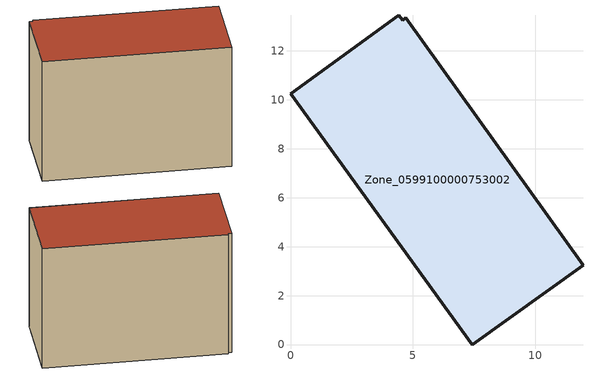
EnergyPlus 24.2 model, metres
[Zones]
Zone_0599100000753002
 floor ground (C_G): 7.42,0 0,10.24 4.43,13.44 4.57,13.24 4.71,13.34 11.94,3.24 z0
 wall outside (C_F): 7.42,0 11.94,3.24 4.71,13.34 4.57,13.24 4.43,13.44 0,10.24 7.42,0 z0:9.01
 roof outside (C_R): 0,10.24 7.42,0 11.94,3.24 4.71,13.34 4.57,13.24 4.43,13.44 z9.01
[BUILDING]
Pand.0599100000753002: North Axis=0; Terrain=City; Loads Convergence Tolerance Value=0.04; Temperature Convergence Tolerance Value=0.4; Solar Distribution=FullExterior; Maximum Number of Warmup Days=25; Minimum Number of Warmup Days=1
[Site:Location]
Rotterdam.The.Hague.AP_ZH_NLD Design_Conditions: Latitude=51.96; Longitude=4.45; Time Zone=1; Elevation=-4.5
[SITE:GROUNDTEMPERATURE:BUILDINGSURFACE]
18, 18, 18, 18, 18, 18, 18, 18, 18, 18, 18, 18
[MATERIAL] Thermal Absorptance=0.9; Solar Absorptance=0.7; Visible Absorptance=0.7
Name | Roughness | Thickness | Conductivity | Density | Specific Heat
G.TI.2006-2014 | MediumSmooth | 0.15 | 0.06 | 540 | 1210
F.TI.2006-2014 | Rough | 0.3 | 0.12 | 1920 | 840
R.TI.2006-2014 | MediumRough | 0.2 | 0.08 | 1500 | 1000
[CONSTRUCTION]
C_G: G.TI.2006-2014
C_F: F.TI.2006-2014
C_R: R.TI.2006-2014
[ZONE]
Zone_0599100000753002: Type=1; Multiplier=1; Ceiling Height=Autocalculate; Volume=Autocalculate; Floor Area=autocalculate; Part of Total Floor Area=Yes
[ZONEINFILTRATION:DESIGNFLOWRATE]
Infil_Zone_0599100000753002: Zone or ZoneList or Space or SpaceList=Zone_0599100000753002; Schedule=AlwaysOn; Design Flow Rate Calculation Method=Flow/Area; Flow Rate per Floor Area=0.0015; Constant Term Coefficient=1; Temperature Term Coefficient=0; Velocity Term Coefficient=0; Velocity Squared Term Coefficient=0
[HVACTEMPLATE:ZONE:IDEALLOADSAIRSYSTEM]
Zone_0599100000753002: Maximum Heating Supply Air Temperature=50; Minimum Cooling Supply Air Temperature=13; Maximum Heating Supply Air Humidity Ratio=0.0156; Minimum Cooling Supply Air Humidity Ratio=0.0077; Heating Limit=NoLimit; Cooling Limit=NoLimit; Dehumidification Control Type=ConstantSensibleHeatRatio; Cooling Sensible Heat Ratio=0.7; Dehumidification Setpoint=60; Humidification Control Type=None; Humidification Setpoint=30; Outdoor Air Method=None; Outdoor Air Flow Rate per Person=0.00944; Outdoor Air Flow Rate per Zone Floor Area=0; Outdoor Air Flow Rate per Zone=0; Demand Controlled Ventilation Type=None; Outdoor Air Economizer Type=NoEconomizer; Heat Recovery Type=None; Sensible Heat Recovery Effectiveness=0.7; Latent Heat Recovery Effectiveness=0.65
[ZONECONTROL:THERMOSTAT]
ThermostatControl_Zone_0599100000753002: Zone or ZoneList=Zone_0599100000753002; Control Type Schedule=DualSetpointControlType; Control 1=Thermostat_Zone_0599100000753002; Temperature Difference Between Cutout And Setpoint=0
[THERMOSTATSETPOINT:DUALSETPOINT]
Thermostat_Zone_0599100000753002: Heating Setpoint Temperature Schedule=HeatingSetpoint_Zone_0599100000753002; Cooling Setpoint Temperature Schedule=CoolingSetpoint_Zone_0599100000753002
[SCHEDULE:COMPACT]
HeatingSetpoint_Zone_0599100000753002: Through: 12/31, For: AllDays, Until: 24:00, 21
CoolingSetpoint_Zone_0599100000753002: Through: 12/31, For: AllDays, Until: 24:00, 24
DualSetpointControlType: Through: 12/31, For: AllDays, Until: 24:00, 4
AlwaysOn: Through: 12/31, For: AllDays, Until: 24:00, 1
